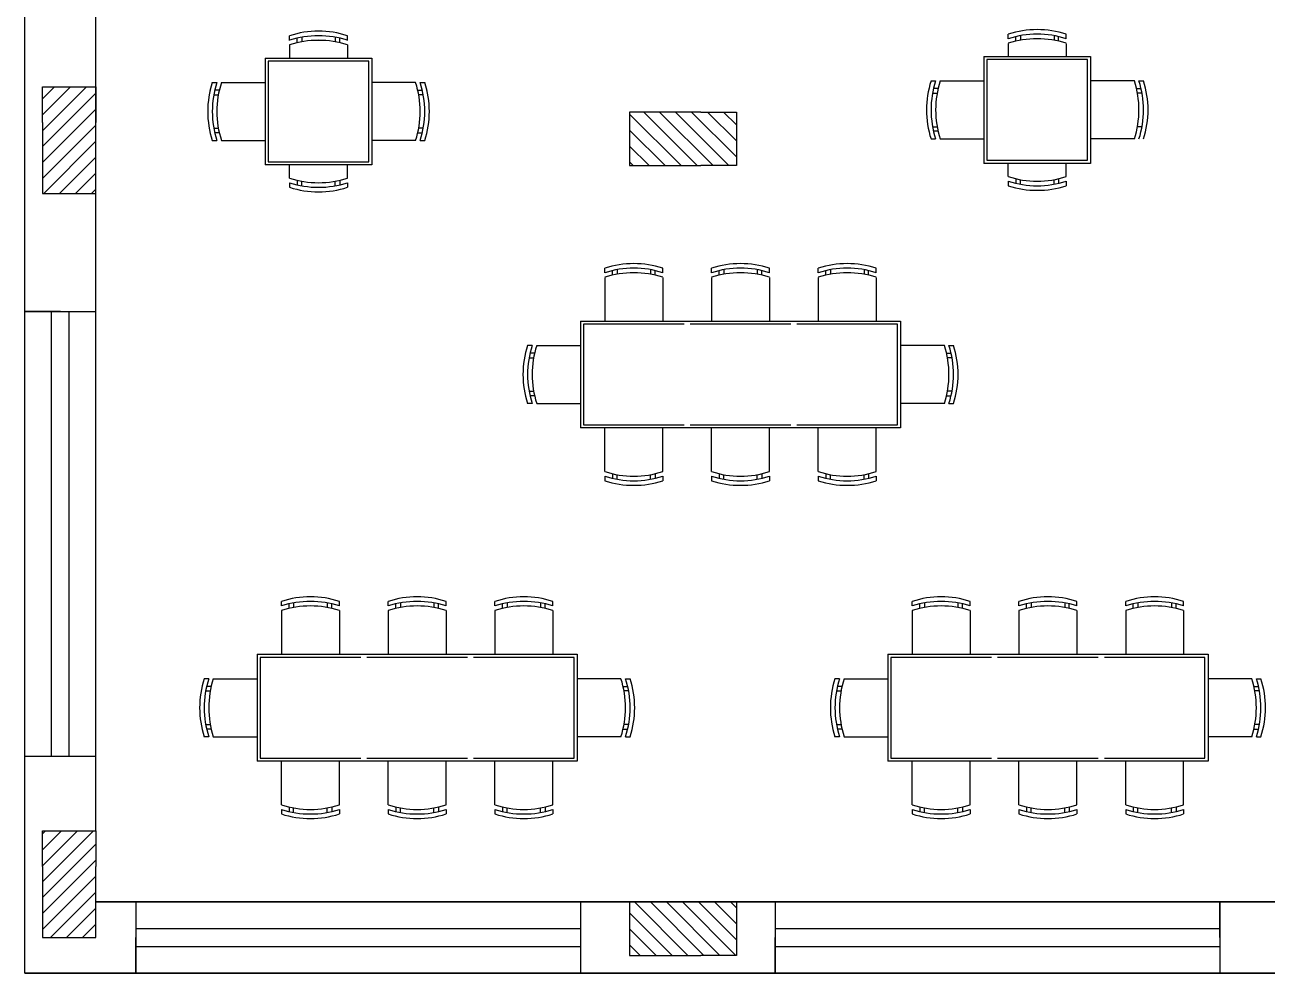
# Model space of a CAD drawing. Header units: millimetres. Extents: x 114 to 1075, y 58 to 426.
# Drawn here: x 540.52 to 547.5, y 163.3 to 168.62 of the extents above; entities that cross this region are included whole.
import ezdxf

# ---------------------------------------------------------------- set-up
doc = ezdxf.new("R2010")
doc.units = ezdxf.units.MM
for name, color, linetype in [('arredii', 80, 'Continuous'), ('mura', 7, 'Continuous'), ('pilastri', 1, 'Continuous')]:
    doc.layers.add(name, color=color, linetype=linetype)

# ---------------------------------------------------------------- blocks, each defined once
blk = doc.blocks.new('pilastro 2')
at = {"layer": 'pilastri'}
h = blk.add_hatch(dxfattribs=at)
h.set_pattern_fill('ANSI31', color=256, scale=0.02)
h.paths.add_polyline_path([(14.5809, -0.5588), (14.5809, -0.3588), (14.2809, -0.3588), (14.2809, -0.5588), (14.2809, -0.9588), (14.5809, -0.9588)])
for p, q in [((14.2809, -0.5588), (14.2809, -0.3588)), ((14.2809, -0.3588), (14.5809, -0.3588)), ((14.5809, -0.3588), (14.5809, -0.5588)), ((14.2809, -0.5588), (14.2809, -0.9588)), ((14.5809, -0.9588), (14.5809, -0.5588)), ((14.2809, -0.9588), (14.5809, -0.9588))]:
    blk.add_line(p, q, dxfattribs=at)

msp = doc.modelspace()

# ---------------------------------------------------------------- linework, layer by layer
at = {"layer": 'arredii'}
for p, q in [((542.0091, 168.5381), (542.0091, 168.5638)), ((542.0091, 168.5379), (542.0091, 168.5636)), ((542.0091, 168.5379), (542.0091, 168.5636)), ((542.052, 168.5243), (542.052, 168.55)), ((542.052, 168.5241), (542.052, 168.5498)), ((542.052, 168.5241), (542.052, 168.5498)), ((542.0777, 168.5553), (542.0777, 168.5296)), ((542.0777, 168.5552), (542.0777, 168.5294)), ((542.0777, 168.5552), (542.0777, 168.5294)), ((542.2663, 168.5553), (542.2663, 168.5296)), ((542.2663, 168.5552), (542.2663, 168.5294)), ((542.2663, 168.5552), (542.2663, 168.5294)), ((542.292, 168.5243), (542.292, 168.55)), ((542.292, 168.5241), (542.292, 168.5498)), ((542.292, 168.5241), (542.292, 168.5498)), ((542.3348, 168.5381), (542.3348, 168.5638)), ((542.3348, 168.5379), (542.3348, 168.5636)), ((542.3348, 168.5379), (542.3348, 168.5636)), ((546.0497, 168.5468), (546.0497, 168.5725)), ((546.0497, 168.5468), (546.0497, 168.5725)), ((546.0497, 168.521), (546.0497, 168.4466)), ((546.0497, 168.521), (546.0497, 168.4466)), ((546.0925, 168.533), (546.0925, 168.5587)), ((546.0925, 168.533), (546.0925, 168.5587)), ((546.1182, 168.564), (546.1182, 168.5383)), ((546.1182, 168.564), (546.1182, 168.5383)), ((546.3068, 168.564), (546.3068, 168.5383)), ((546.3068, 168.564), (546.3068, 168.5383)), ((546.3325, 168.533), (546.3325, 168.5587)), ((546.3325, 168.533), (546.3325, 168.5587)), ((546.3754, 168.5468), (546.3754, 168.5725)), ((546.3754, 168.5468), (546.3754, 168.5725)), ((546.3754, 168.521), (546.3754, 168.4466)), ((546.3754, 168.521), (546.3754, 168.4466)), ((542.0091, 168.5123), (542.0091, 168.4379)), ((542.0091, 168.5122), (542.0091, 168.4378)), ((542.0091, 168.5122), (542.0091, 168.4378)), ((542.3348, 168.5123), (542.3348, 168.4379)), ((542.3348, 168.5122), (542.3348, 168.4378)), ((542.3348, 168.5122), (542.3348, 168.4378)), ((541.872, 168.4379), (541.872, 167.8379)), ((541.872, 168.4379), (542.472, 168.4379)), ((541.872, 168.4378), (541.872, 167.8378)), ((541.872, 168.4378), (542.472, 168.4378)), ((541.872, 168.4378), (541.872, 167.8378)), ((541.872, 168.4378), (542.472, 168.4378)), ((541.8891, 168.4208), (541.8891, 167.855)), ((542.4548, 168.4208), (541.8891, 168.4208)), ((541.8891, 168.4206), (541.8891, 167.8549)), ((542.4548, 168.4206), (541.8891, 168.4206)), ((541.8891, 168.4206), (541.8891, 167.8549)), ((542.4548, 168.4206), (541.8891, 168.4206)), ((542.4548, 167.855), (542.4548, 168.4208)), ((542.4548, 167.8549), (542.4548, 168.4206)), ((542.4548, 167.8549), (542.4548, 168.4206)), ((542.472, 168.4379), (542.472, 167.8379)), ((542.472, 168.4378), (542.472, 167.8378)), ((542.472, 168.4378), (542.472, 167.8378)), ((545.9125, 168.4466), (545.9125, 167.8466)), ((545.9125, 168.4466), (546.5125, 168.4466)), ((545.9125, 168.4466), (545.9125, 167.8466)), ((545.9125, 168.4466), (546.5125, 168.4466)), ((545.9297, 168.4295), (545.9297, 167.8637)), ((546.4954, 168.4295), (545.9297, 168.4295)), ((545.9297, 168.4295), (545.9297, 167.8637)), ((546.4954, 168.4295), (545.9297, 168.4295)), ((546.4954, 167.8637), (546.4954, 168.4295)), ((546.4954, 167.8637), (546.4954, 168.4295)), ((546.5125, 168.4466), (546.5125, 167.8466)), ((546.5125, 168.4466), (546.5125, 167.8466)), ((545.6152, 168.3095), (545.6409, 168.3095)), ((545.6152, 168.3095), (545.6409, 168.3095)), ((545.6667, 168.3095), (545.9125, 168.3095)), ((545.6667, 168.3095), (545.9125, 168.3095)), ((546.7584, 168.3095), (546.5125, 168.3095)), ((546.7584, 168.3095), (546.5125, 168.3095)), ((546.7841, 168.3095), (546.8098, 168.3095)), ((546.7841, 168.3095), (546.8098, 168.3095)), ((541.5747, 168.3008), (541.6004, 168.3008)), ((541.5747, 168.3006), (541.6004, 168.3006)), ((541.5747, 168.3006), (541.6004, 168.3006)), ((541.6142, 168.2579), (541.5885, 168.2579)), ((541.6142, 168.2578), (541.5885, 168.2578)), ((541.6142, 168.2578), (541.5885, 168.2578)), ((541.6261, 168.3008), (541.872, 168.3008)), ((541.6261, 168.3006), (541.872, 168.3006)), ((541.6261, 168.3006), (541.872, 168.3006)), ((542.7179, 168.3008), (542.472, 168.3008)), ((542.7179, 168.3006), (542.472, 168.3006)), ((542.7179, 168.3006), (542.472, 168.3006)), ((542.7298, 168.2579), (542.7555, 168.2579)), ((542.7298, 168.2578), (542.7555, 168.2578)), ((542.7298, 168.2578), (542.7555, 168.2578)), ((542.7436, 168.3008), (542.7693, 168.3008)), ((542.7436, 168.3006), (542.7693, 168.3006)), ((542.7436, 168.3006), (542.7693, 168.3006)), ((545.6237, 168.2409), (545.6494, 168.2409)), ((545.6237, 168.2409), (545.6494, 168.2409)), ((545.6547, 168.2666), (545.629, 168.2666)), ((545.6547, 168.2666), (545.629, 168.2666)), ((546.7703, 168.2666), (546.796, 168.2666)), ((546.7703, 168.2666), (546.796, 168.2666)), ((546.8013, 168.2409), (546.7756, 168.2409)), ((546.8013, 168.2409), (546.7756, 168.2409)), ((541.5832, 168.2322), (541.6089, 168.2322)), ((541.5832, 168.232), (541.6089, 168.232)), ((541.5832, 168.232), (541.6089, 168.232)), ((542.7608, 168.2322), (542.7351, 168.2322)), ((542.7608, 168.232), (542.7351, 168.232)), ((542.7608, 168.232), (542.7351, 168.232)), ((541.5832, 168.0436), (541.6089, 168.0436)), ((541.5832, 168.0435), (541.6089, 168.0435)), ((541.5832, 168.0435), (541.6089, 168.0435)), ((542.7608, 168.0436), (542.7351, 168.0436)), ((542.7608, 168.0435), (542.7351, 168.0435)), ((542.7608, 168.0435), (542.7351, 168.0435)), ((545.6237, 168.0523), (545.6494, 168.0523)), ((545.6237, 168.0523), (545.6494, 168.0523)), ((546.8013, 168.0523), (546.7756, 168.0523)), ((546.8013, 168.0523), (546.7756, 168.0523)), ((541.5747, 167.975), (541.6004, 167.975)), ((541.5747, 167.9749), (541.6004, 167.9749)), ((541.5747, 167.9749), (541.6004, 167.9749)), ((541.6142, 168.0179), (541.5885, 168.0179)), ((541.6142, 168.0178), (541.5885, 168.0178)), ((541.6142, 168.0178), (541.5885, 168.0178)), ((541.6261, 167.975), (541.872, 167.975)), ((541.6261, 167.9749), (541.872, 167.9749)), ((541.6261, 167.9749), (541.872, 167.9749)), ((542.7179, 167.975), (542.472, 167.975)), ((542.7179, 167.9749), (542.472, 167.9749)), ((542.7179, 167.9749), (542.472, 167.9749)), ((542.7298, 168.0179), (542.7555, 168.0179)), ((542.7298, 168.0178), (542.7555, 168.0178)), ((542.7298, 168.0178), (542.7555, 168.0178)), ((542.7436, 167.975), (542.7693, 167.975)), ((542.7436, 167.9749), (542.7693, 167.9749)), ((542.7436, 167.9749), (542.7693, 167.9749)), ((545.6152, 167.9837), (545.6409, 167.9837)), ((545.6152, 167.9837), (545.6409, 167.9837)), ((545.6547, 168.0266), (545.629, 168.0266)), ((545.6547, 168.0266), (545.629, 168.0266)), ((545.6667, 167.9837), (545.9125, 167.9837)), ((545.6667, 167.9837), (545.9125, 167.9837)), ((546.7584, 167.9837), (546.5125, 167.9837)), ((546.7584, 167.9837), (546.5125, 167.9837)), ((542.472, 167.8379), (541.872, 167.8379)), ((542.472, 167.8378), (541.872, 167.8378)), ((542.472, 167.8378), (541.872, 167.8378)), ((541.8891, 167.855), (542.4548, 167.855)), ((541.8891, 167.8549), (542.4548, 167.8549)), ((541.8891, 167.8549), (542.4548, 167.8549)), ((542.0091, 167.7635), (542.0091, 167.8379)), ((542.0091, 167.7633), (542.0091, 167.8378)), ((542.0091, 167.7633), (542.0091, 167.8378)), ((542.3348, 167.7635), (542.3348, 167.8379)), ((542.3348, 167.7633), (542.3348, 167.8378)), ((542.3348, 167.7633), (542.3348, 167.8378)), ((546.5125, 167.8466), (545.9125, 167.8466)), ((546.5125, 167.8466), (545.9125, 167.8466)), ((545.9297, 167.8637), (546.4954, 167.8637)), ((545.9297, 167.8637), (546.4954, 167.8637)), ((546.0497, 167.7722), (546.0497, 167.8466)), ((546.0497, 167.7722), (546.0497, 167.8466)), ((546.3754, 167.7722), (546.3754, 167.8466)), ((546.3754, 167.7722), (546.3754, 167.8466)), ((542.052, 167.7515), (542.052, 167.7258)), ((542.052, 167.7514), (542.052, 167.7257)), ((542.052, 167.7514), (542.052, 167.7257)), ((542.292, 167.7515), (542.292, 167.7258)), ((542.292, 167.7514), (542.292, 167.7257)), ((542.292, 167.7514), (542.292, 167.7257)), ((546.0925, 167.7603), (546.0925, 167.7345)), ((546.0925, 167.7603), (546.0925, 167.7345)), ((546.1182, 167.7292), (546.1182, 167.7549)), ((546.1182, 167.7292), (546.1182, 167.7549)), ((546.3068, 167.7292), (546.3068, 167.7549)), ((546.3068, 167.7292), (546.3068, 167.7549)), ((546.3325, 167.7603), (546.3325, 167.7345)), ((546.3325, 167.7603), (546.3325, 167.7345)), ((542.0091, 167.7377), (542.0091, 167.712)), ((542.0091, 167.7376), (542.0091, 167.7119)), ((542.0091, 167.7376), (542.0091, 167.7119)), ((542.0777, 167.7205), (542.0777, 167.7462)), ((542.0777, 167.7204), (542.0777, 167.7461)), ((542.0777, 167.7204), (542.0777, 167.7461)), ((542.2663, 167.7205), (542.2663, 167.7462)), ((542.2663, 167.7204), (542.2663, 167.7461)), ((542.2663, 167.7204), (542.2663, 167.7461)), ((542.3348, 167.7377), (542.3348, 167.712)), ((542.3348, 167.7376), (542.3348, 167.7119)), ((542.3348, 167.7376), (542.3348, 167.7119)), ((546.0497, 167.7465), (546.0497, 167.7207)), ((546.0497, 167.7465), (546.0497, 167.7207)), ((546.3754, 167.7465), (546.3754, 167.7207)), ((546.3754, 167.7465), (546.3754, 167.7207)), ((543.7816, 167.2317), (543.7816, 167.2574)), ((543.7816, 167.2059), (543.7816, 166.9601)), ((543.8244, 167.2179), (543.8244, 167.2436)), ((543.8502, 167.2489), (543.8502, 167.2232)), ((544.0387, 167.2489), (544.0387, 167.2232)), ((544.0644, 167.2179), (544.0644, 167.2436)), ((544.1073, 167.2317), (544.1073, 167.2574)), ((544.1073, 167.2059), (544.1073, 166.9601)), ((544.3816, 167.2317), (544.3816, 167.2574)), ((544.3816, 167.2059), (544.3816, 166.9601)), ((544.4244, 167.2179), (544.4244, 167.2436)), ((544.4502, 167.2489), (544.4502, 167.2232)), ((544.6387, 167.2489), (544.6387, 167.2232)), ((544.6644, 167.2179), (544.6644, 167.2436)), ((544.7073, 167.2317), (544.7073, 167.2574)), ((544.7073, 167.2059), (544.7073, 166.9601)), ((544.9816, 167.2317), (544.9816, 167.2574)), ((544.9816, 167.2059), (544.9816, 166.9601)), ((545.0244, 167.2179), (545.0244, 167.2436)), ((545.0502, 167.2489), (545.0502, 167.2232)), ((545.2387, 167.2489), (545.2387, 167.2232)), ((545.2644, 167.2179), (545.2644, 167.2436)), ((545.3073, 167.2317), (545.3073, 167.2574)), ((545.3073, 167.2059), (545.3073, 166.9601)), ((543.6444, 166.9601), (543.6444, 166.3601)), ((543.6444, 166.9601), (544.2444, 166.9601)), ((543.6616, 166.9429), (543.6616, 166.3772)), ((544.2273, 166.9429), (543.6616, 166.9429)), ((544.2444, 166.9601), (544.8444, 166.9601)), ((544.8273, 166.9429), (544.2616, 166.9429)), ((544.8444, 166.9601), (545.4444, 166.9601)), ((545.4273, 166.9429), (544.8616, 166.9429)), ((545.4273, 166.3772), (545.4273, 166.9429)), ((545.4444, 166.9601), (545.4444, 166.3601)), ((543.3729, 166.8229), (543.3471, 166.8229)), ((543.3867, 166.7801), (543.3609, 166.7801)), ((543.3986, 166.8229), (543.6444, 166.8229)), ((545.6903, 166.8229), (545.4444, 166.8229)), ((545.7022, 166.7801), (545.7279, 166.7801)), ((545.716, 166.8229), (545.7417, 166.8229)), ((543.3556, 166.7544), (543.3813, 166.7544)), ((545.7333, 166.7544), (545.7075, 166.7544)), ((543.3556, 166.5658), (543.3813, 166.5658)), ((545.7333, 166.5658), (545.7075, 166.5658)), ((543.3729, 166.4972), (543.3471, 166.4972)), ((543.3867, 166.5401), (543.3609, 166.5401)), ((543.3986, 166.4972), (543.6444, 166.4972)), ((545.6903, 166.4972), (545.4444, 166.4972)), ((545.7022, 166.5401), (545.7279, 166.5401)), ((545.716, 166.4972), (545.7417, 166.4972)), ((544.2444, 166.3601), (543.6444, 166.3601)), ((543.6616, 166.3772), (544.2273, 166.3772)), ((543.7816, 166.1142), (543.7816, 166.3601)), ((544.1073, 166.1142), (544.1073, 166.3601)), ((544.8444, 166.3601), (544.2444, 166.3601)), ((544.2616, 166.3772), (544.8273, 166.3772)), ((544.3816, 166.1142), (544.3816, 166.3601)), ((544.7073, 166.1142), (544.7073, 166.3601)), ((545.4444, 166.3601), (544.8444, 166.3601)), ((544.8616, 166.3772), (545.4273, 166.3772)), ((544.9816, 166.1142), (544.9816, 166.3601)), ((545.3073, 166.1142), (545.3073, 166.3601)), ((543.7816, 166.0885), (543.7816, 166.0628)), ((543.8244, 166.1023), (543.8244, 166.0766)), ((543.8502, 166.0713), (543.8502, 166.097)), ((544.0387, 166.0713), (544.0387, 166.097)), ((544.0644, 166.1023), (544.0644, 166.0766)), ((544.1073, 166.0885), (544.1073, 166.0628)), ((544.3816, 166.0885), (544.3816, 166.0628)), ((544.4244, 166.1023), (544.4244, 166.0766)), ((544.4502, 166.0713), (544.4502, 166.097)), ((544.6387, 166.0713), (544.6387, 166.097)), ((544.6644, 166.1023), (544.6644, 166.0766)), ((544.7073, 166.0885), (544.7073, 166.0628)), ((544.9816, 166.0885), (544.9816, 166.0628)), ((545.0244, 166.1023), (545.0244, 166.0766)), ((545.0502, 166.0713), (545.0502, 166.097)), ((545.2387, 166.0713), (545.2387, 166.097)), ((545.2644, 166.1023), (545.2644, 166.0766)), ((545.3073, 166.0885), (545.3073, 166.0628)), ((541.9636, 165.3588), (541.9636, 165.3845)), ((542.0321, 165.3761), (542.0321, 165.3504)), ((542.2207, 165.3761), (542.2207, 165.3504)), ((542.2893, 165.3588), (542.2893, 165.3845)), ((542.5636, 165.3588), (542.5636, 165.3845)), ((542.6321, 165.3761), (542.6321, 165.3504)), ((542.8207, 165.3761), (542.8207, 165.3504)), ((542.8893, 165.3588), (542.8893, 165.3845)), ((543.1636, 165.3588), (543.1636, 165.3845)), ((543.2321, 165.3761), (543.2321, 165.3504)), ((543.4207, 165.3761), (543.4207, 165.3504)), ((543.4893, 165.3588), (543.4893, 165.3845)), ((545.5095, 165.3588), (545.5095, 165.3845)), ((545.5781, 165.3761), (545.5781, 165.3504)), ((545.7667, 165.3761), (545.7667, 165.3504)), ((545.8353, 165.3588), (545.8353, 165.3845)), ((546.1095, 165.3588), (546.1095, 165.3845)), ((546.1781, 165.3761), (546.1781, 165.3504)), ((546.3667, 165.3761), (546.3667, 165.3504)), ((546.4353, 165.3588), (546.4353, 165.3845)), ((546.7095, 165.3588), (546.7095, 165.3845)), ((546.7781, 165.3761), (546.7781, 165.3504)), ((546.9667, 165.3761), (546.9667, 165.3504)), ((547.0353, 165.3588), (547.0353, 165.3845)), ((541.9636, 165.3331), (541.9636, 165.0872)), ((542.0064, 165.345), (542.0064, 165.3707)), ((542.2464, 165.345), (542.2464, 165.3707)), ((542.2893, 165.3331), (542.2893, 165.0872)), ((542.5636, 165.3331), (542.5636, 165.0872)), ((542.6064, 165.345), (542.6064, 165.3707)), ((542.8464, 165.345), (542.8464, 165.3707)), ((542.8893, 165.3331), (542.8893, 165.0872)), ((543.1636, 165.3331), (543.1636, 165.0872)), ((543.2064, 165.345), (543.2064, 165.3707)), ((543.4464, 165.345), (543.4464, 165.3707)), ((543.4893, 165.3331), (543.4893, 165.0872)), ((545.5095, 165.3331), (545.5095, 165.0872)), ((545.5524, 165.345), (545.5524, 165.3707)), ((545.7924, 165.345), (545.7924, 165.3707)), ((545.8353, 165.3331), (545.8353, 165.0872)), ((546.1095, 165.3331), (546.1095, 165.0872)), ((546.1524, 165.345), (546.1524, 165.3707)), ((546.3924, 165.345), (546.3924, 165.3707)), ((546.4353, 165.3331), (546.4353, 165.0872)), ((546.7095, 165.3331), (546.7095, 165.0872)), ((546.7524, 165.345), (546.7524, 165.3707)), ((546.9924, 165.345), (546.9924, 165.3707)), ((547.0353, 165.3331), (547.0353, 165.0872)), ((541.8264, 165.0872), (541.8264, 164.4872)), ((541.8264, 165.0872), (542.4264, 165.0872)), ((541.8436, 165.0701), (541.8436, 164.5044)), ((542.4093, 165.0701), (541.8436, 165.0701)), ((542.4264, 165.0872), (543.0264, 165.0872)), ((543.0093, 165.0701), (542.4436, 165.0701)), ((543.0264, 165.0872), (543.6264, 165.0872)), ((543.6093, 165.0701), (543.0436, 165.0701)), ((543.6093, 164.5044), (543.6093, 165.0701)), ((543.6264, 165.0872), (543.6264, 164.4872)), ((545.3724, 165.0872), (545.3724, 164.4872)), ((545.3724, 165.0872), (545.9724, 165.0872)), ((545.3895, 165.0701), (545.3895, 164.5044)), ((545.9553, 165.0701), (545.3895, 165.0701)), ((545.9724, 165.0872), (546.5724, 165.0872)), ((546.5553, 165.0701), (545.9895, 165.0701)), ((546.5724, 165.0872), (547.1724, 165.0872)), ((547.1553, 165.0701), (546.5895, 165.0701)), ((547.1553, 164.5044), (547.1553, 165.0701)), ((547.1724, 165.0872), (547.1724, 164.4872)), ((541.5548, 164.9501), (541.5291, 164.9501)), ((541.5686, 164.9072), (541.5429, 164.9072)), ((541.5806, 164.9501), (541.8264, 164.9501)), ((543.8723, 164.9501), (543.6264, 164.9501)), ((543.8842, 164.9072), (543.9099, 164.9072)), ((543.898, 164.9501), (543.9237, 164.9501)), ((545.1008, 164.9501), (545.0751, 164.9501)), ((545.1146, 164.9072), (545.0889, 164.9072)), ((545.1265, 164.9501), (545.3724, 164.9501)), ((547.4183, 164.9501), (547.1724, 164.9501)), ((547.4302, 164.9072), (547.4559, 164.9072)), ((547.444, 164.9501), (547.4697, 164.9501)), ((541.5376, 164.8815), (541.5633, 164.8815)), ((543.9152, 164.8815), (543.8895, 164.8815)), ((545.0836, 164.8815), (545.1093, 164.8815)), ((547.4612, 164.8815), (547.4355, 164.8815)), ((541.5376, 164.693), (541.5633, 164.693)), ((543.9152, 164.693), (543.8895, 164.693)), ((545.0836, 164.693), (545.1093, 164.693)), ((547.4612, 164.693), (547.4355, 164.693)), ((541.5548, 164.6244), (541.5291, 164.6244)), ((541.5686, 164.6672), (541.5429, 164.6672)), ((541.5806, 164.6244), (541.8264, 164.6244)), ((543.8723, 164.6244), (543.6264, 164.6244)), ((543.8842, 164.6672), (543.9099, 164.6672)), ((543.898, 164.6244), (543.9237, 164.6244)), ((545.1008, 164.6244), (545.0751, 164.6244)), ((545.1146, 164.6672), (545.0889, 164.6672)), ((545.1265, 164.6244), (545.3724, 164.6244)), ((547.4183, 164.6244), (547.1724, 164.6244)), ((547.4302, 164.6672), (547.4559, 164.6672)), ((547.444, 164.6244), (547.4697, 164.6244)), ((542.4264, 164.4872), (541.8264, 164.4872)), ((541.8436, 164.5044), (542.4093, 164.5044)), ((541.9636, 164.2414), (541.9636, 164.4872)), ((542.2893, 164.2414), (542.2893, 164.4872)), ((543.0264, 164.4872), (542.4264, 164.4872)), ((542.4436, 164.5044), (543.0093, 164.5044)), ((542.5636, 164.2414), (542.5636, 164.4872)), ((542.8893, 164.2414), (542.8893, 164.4872)), ((543.6264, 164.4872), (543.0264, 164.4872)), ((543.0436, 164.5044), (543.6093, 164.5044)), ((543.1636, 164.2414), (543.1636, 164.4872)), ((543.4893, 164.2414), (543.4893, 164.4872)), ((545.9724, 164.4872), (545.3724, 164.4872)), ((545.3895, 164.5044), (545.9553, 164.5044)), ((545.5095, 164.2414), (545.5095, 164.4872)), ((545.8353, 164.2414), (545.8353, 164.4872)), ((546.5724, 164.4872), (545.9724, 164.4872)), ((545.9895, 164.5044), (546.5553, 164.5044)), ((546.1095, 164.2414), (546.1095, 164.4872)), ((546.4353, 164.2414), (546.4353, 164.4872)), ((547.1724, 164.4872), (546.5724, 164.4872)), ((546.5895, 164.5044), (547.1553, 164.5044)), ((546.7095, 164.2414), (546.7095, 164.4872)), ((547.0353, 164.2414), (547.0353, 164.4872)), ((541.9636, 164.2157), (541.9636, 164.1899)), ((542.0064, 164.2295), (542.0064, 164.2038)), ((542.0321, 164.1984), (542.0321, 164.2241)), ((542.2207, 164.1984), (542.2207, 164.2241)), ((542.2464, 164.2295), (542.2464, 164.2038)), ((542.2893, 164.2157), (542.2893, 164.1899)), ((542.5636, 164.2157), (542.5636, 164.1899)), ((542.6064, 164.2295), (542.6064, 164.2038)), ((542.6321, 164.1984), (542.6321, 164.2241)), ((542.8207, 164.1984), (542.8207, 164.2241)), ((542.8464, 164.2295), (542.8464, 164.2038)), ((542.8893, 164.2157), (542.8893, 164.1899)), ((543.1636, 164.2157), (543.1636, 164.1899)), ((543.2064, 164.2295), (543.2064, 164.2038)), ((543.2321, 164.1984), (543.2321, 164.2241)), ((543.4207, 164.1984), (543.4207, 164.2241)), ((543.4464, 164.2295), (543.4464, 164.2038)), ((543.4893, 164.2157), (543.4893, 164.1899)), ((545.5095, 164.2157), (545.5095, 164.1899)), ((545.5524, 164.2295), (545.5524, 164.2038)), ((545.5781, 164.1984), (545.5781, 164.2241)), ((545.7667, 164.1984), (545.7667, 164.2241)), ((545.7924, 164.2295), (545.7924, 164.2038)), ((545.8353, 164.2157), (545.8353, 164.1899)), ((546.1095, 164.2157), (546.1095, 164.1899)), ((546.1524, 164.2295), (546.1524, 164.2038)), ((546.1781, 164.1984), (546.1781, 164.2241)), ((546.3667, 164.1984), (546.3667, 164.2241)), ((546.3924, 164.2295), (546.3924, 164.2038)), ((546.4353, 164.2157), (546.4353, 164.1899)), ((546.7095, 164.2157), (546.7095, 164.1899)), ((546.7524, 164.2295), (546.7524, 164.2038)), ((546.7781, 164.1984), (546.7781, 164.2241)), ((546.9667, 164.1984), (546.9667, 164.2241)), ((546.9924, 164.2295), (546.9924, 164.2038)), ((547.0353, 164.2157), (547.0353, 164.1899))]:
    msp.add_line(p, q, dxfattribs=at)
for centre, start, end in [((542.172, 168.0608), 72.05475, 107.94525), ((542.172, 168.0608), 72.05475, 107.94525), ((546.2125, 168.0696), 72.05475, 107.94525), ((546.2125, 168.0696), 72.05475, 107.94525), ((542.172, 168.0352), 72.05475, 107.94525), ((542.172, 168.0351), 72.05475, 107.94525), ((542.172, 168.0351), 72.05475, 107.94525), ((542.172, 168.0095), 72.05475, 107.94525), ((542.172, 168.0093), 72.05475, 107.94525), ((542.172, 168.0093), 72.05475, 107.94525), ((546.2125, 168.0439), 72.05475, 107.94525), ((546.2125, 168.0439), 72.05475, 107.94525), ((546.2125, 168.0182), 72.05475, 107.94525), ((546.2125, 168.0182), 72.05475, 107.94525), ((546.1181, 168.1466), 162.05475, 197.94525), ((546.1181, 168.1466), 162.05475, 197.94525), ((546.1438, 168.1466), 162.05475, 197.94525), ((546.1438, 168.1466), 162.05475, 197.94525), ((546.1695, 168.1466), 162.05475, 197.94525), ((546.1695, 168.1466), 162.05475, 197.94525), ((546.2555, 168.1466), 342.05475, 17.94525), ((546.2555, 168.1466), 342.05475, 17.94525), ((546.2812, 168.1466), 342.05475, 17.94525), ((546.2812, 168.1466), 342.05475, 17.94525), ((546.307, 168.1466), 342.05475, 17.94525), ((546.307, 168.1466), 342.05475, 17.94525), ((542.0775, 168.1379), 162.05475, 197.94525), ((542.0775, 168.1378), 162.05475, 197.94525), ((542.0775, 168.1378), 162.05475, 197.94525), ((542.1033, 168.1379), 162.05475, 197.94525), ((542.1033, 168.1378), 162.05475, 197.94525), ((542.1033, 168.1378), 162.05475, 197.94525), ((542.129, 168.1379), 162.05475, 197.94525), ((542.129, 168.1378), 162.05475, 197.94525), ((542.129, 168.1378), 162.05475, 197.94525), ((542.215, 168.1379), 342.05475, 17.94525), ((542.215, 168.1378), 342.05475, 17.94525), ((542.215, 168.1378), 342.05475, 17.94525), ((542.2407, 168.1379), 342.05475, 17.94525), ((542.2407, 168.1378), 342.05475, 17.94525), ((542.2407, 168.1378), 342.05475, 17.94525), ((542.2664, 168.1379), 342.05475, 17.94525), ((542.2664, 168.1378), 342.05475, 17.94525), ((542.2664, 168.1378), 342.05475, 17.94525), ((542.172, 168.2663), 252.05475, 287.94525), ((542.172, 168.2662), 252.05475, 287.94525), ((542.172, 168.2662), 252.05475, 287.94525), ((546.2125, 168.275), 252.05475, 287.94525), ((546.2125, 168.275), 252.05475, 287.94525), ((542.172, 168.2406), 252.05475, 287.94525), ((542.172, 168.2405), 252.05475, 287.94525), ((542.172, 168.2405), 252.05475, 287.94525), ((542.172, 168.2149), 252.05475, 287.94525), ((542.172, 168.2147), 252.05475, 287.94525), ((542.172, 168.2147), 252.05475, 287.94525), ((546.2125, 168.2493), 252.05475, 287.94525), ((546.2125, 168.2493), 252.05475, 287.94525), ((546.2125, 168.2236), 252.05475, 287.94525), ((546.2125, 168.2236), 252.05475, 287.94525), ((543.9444, 166.7545), 72.05475, 107.94525), ((544.5444, 166.7545), 72.05475, 107.94525), ((545.1444, 166.7545), 72.05475, 107.94525), ((543.9444, 166.7288), 72.05475, 107.94525), ((543.9444, 166.7031), 72.05475, 107.94525), ((544.5444, 166.7288), 72.05475, 107.94525), ((544.5444, 166.7031), 72.05475, 107.94525), ((545.1444, 166.7288), 72.05475, 107.94525), ((545.1444, 166.7031), 72.05475, 107.94525), ((543.85, 166.6601), 162.05475, 197.94525), ((543.8757, 166.6601), 162.05475, 197.94525), ((543.9014, 166.6601), 162.05475, 197.94525), ((545.1875, 166.6601), 342.05475, 17.94525), ((545.2132, 166.6601), 342.05475, 17.94525), ((545.2389, 166.6601), 342.05475, 17.94525), ((543.9444, 166.6171), 252.05475, 287.94525), ((543.9444, 166.5913), 252.05475, 287.94525), ((544.5444, 166.6171), 252.05475, 287.94525), ((544.5444, 166.5913), 252.05475, 287.94525), ((545.1444, 166.6171), 252.05475, 287.94525), ((545.1444, 166.5913), 252.05475, 287.94525), ((543.9444, 166.5656), 252.05475, 287.94525), ((544.5444, 166.5656), 252.05475, 287.94525), ((545.1444, 166.5656), 252.05475, 287.94525), ((542.1264, 164.8817), 72.05475, 107.94525), ((542.1264, 164.856), 72.05475, 107.94525), ((542.7264, 164.8817), 72.05475, 107.94525), ((542.7264, 164.856), 72.05475, 107.94525), ((543.3264, 164.8817), 72.05475, 107.94525), ((543.3264, 164.856), 72.05475, 107.94525), ((545.6724, 164.8817), 72.05475, 107.94525), ((545.6724, 164.856), 72.05475, 107.94525), ((546.2724, 164.8817), 72.05475, 107.94525), ((546.2724, 164.856), 72.05475, 107.94525), ((546.8724, 164.8817), 72.05475, 107.94525), ((546.8724, 164.856), 72.05475, 107.94525), ((542.1264, 164.8303), 72.05475, 107.94525), ((542.7264, 164.8303), 72.05475, 107.94525), ((543.3264, 164.8303), 72.05475, 107.94525), ((545.6724, 164.8303), 72.05475, 107.94525), ((546.2724, 164.8303), 72.05475, 107.94525), ((546.8724, 164.8303), 72.05475, 107.94525), ((542.032, 164.7872), 162.05475, 197.94525), ((542.0577, 164.7872), 162.05475, 197.94525), ((542.0834, 164.7872), 162.05475, 197.94525), ((543.3694, 164.7872), 342.05475, 17.94525), ((543.3952, 164.7872), 342.05475, 17.94525), ((543.4209, 164.7872), 342.05475, 17.94525), ((545.578, 164.7872), 162.05475, 197.94525), ((545.6037, 164.7872), 162.05475, 197.94525), ((545.6294, 164.7872), 162.05475, 197.94525), ((546.9154, 164.7872), 342.05475, 17.94525), ((546.9411, 164.7872), 342.05475, 17.94525), ((546.9668, 164.7872), 342.05475, 17.94525), ((542.1264, 164.7442), 252.05475, 287.94525), ((542.1264, 164.7185), 252.05475, 287.94525), ((542.1264, 164.6928), 252.05475, 287.94525), ((542.7264, 164.7442), 252.05475, 287.94525), ((542.7264, 164.7185), 252.05475, 287.94525), ((542.7264, 164.6928), 252.05475, 287.94525), ((543.3264, 164.7442), 252.05475, 287.94525), ((543.3264, 164.7185), 252.05475, 287.94525), ((543.3264, 164.6928), 252.05475, 287.94525), ((545.6724, 164.7442), 252.05475, 287.94525), ((545.6724, 164.7185), 252.05475, 287.94525), ((545.6724, 164.6928), 252.05475, 287.94525), ((546.2724, 164.7442), 252.05475, 287.94525), ((546.2724, 164.7185), 252.05475, 287.94525), ((546.2724, 164.6928), 252.05475, 287.94525), ((546.8724, 164.7442), 252.05475, 287.94525), ((546.8724, 164.7185), 252.05475, 287.94525), ((546.8724, 164.6928), 252.05475, 287.94525)]:
    msp.add_arc(centre, 0.5286, start, end, dxfattribs=at)
at = {"layer": 'mura'}
for p, q in [((540.521, 163.2954), (540.521, 177.2954)), ((540.721, 167.0145), (540.521, 167.0145)), ((540.521, 167.0145), (540.921, 167.0145)), ((540.671, 164.5145), (540.671, 167.0145)), ((540.771, 164.5145), (540.771, 167.0145)), ((540.521, 164.5145), (540.921, 164.5145)), ((565.121, 163.6954), (540.921, 163.6954)), ((540.921, 163.6954), (552.521, 163.6954)), ((541.1455, 163.6954), (541.1455, 163.2954)), ((543.6455, 163.6954), (543.6455, 163.2954)), ((544.7388, 163.6954), (544.7388, 163.2954)), ((547.2388, 163.4954), (547.2388, 163.6954)), ((547.2388, 163.6954), (547.2388, 163.2954)), ((541.1455, 163.5454), (543.6455, 163.5454)), ((541.1455, 163.2954), (541.1455, 163.4954)), ((541.1455, 163.2954), (541.1455, 163.4954)), ((544.7388, 163.5454), (547.2388, 163.5454)), ((544.7388, 163.2954), (544.7388, 163.4954)), ((541.1455, 163.4454), (543.6455, 163.4454)), ((544.7388, 163.4454), (547.2388, 163.4454)), ((565.521, 163.2954), (540.521, 163.2954)), ((540.521, 163.2954), (552.521, 163.2954))]:
    msp.add_line(p, q, dxfattribs=at)
at = {"layer": 'mura', "color": 7, "true_color": 0xffffff}
msp.add_line((540.921, 164.0954), (540.921, 176.8954), dxfattribs=at)

# ---------------------------------------------------------------- block references
at = {"layer": 'pilastri'}
for p in [(526.3401, 168.6357), (526.3401, 164.4542)]:
    msp.add_blockref('pilastro 2', p, dxfattribs=at)
at = {"layer": 'pilastri', "rotation": 270}
for p in [(544.8798, 182.4155), (544.8798, 177.9763)]:
    msp.add_blockref('pilastro 2', p, dxfattribs=at)

doc.saveas('drawing.dxf')
